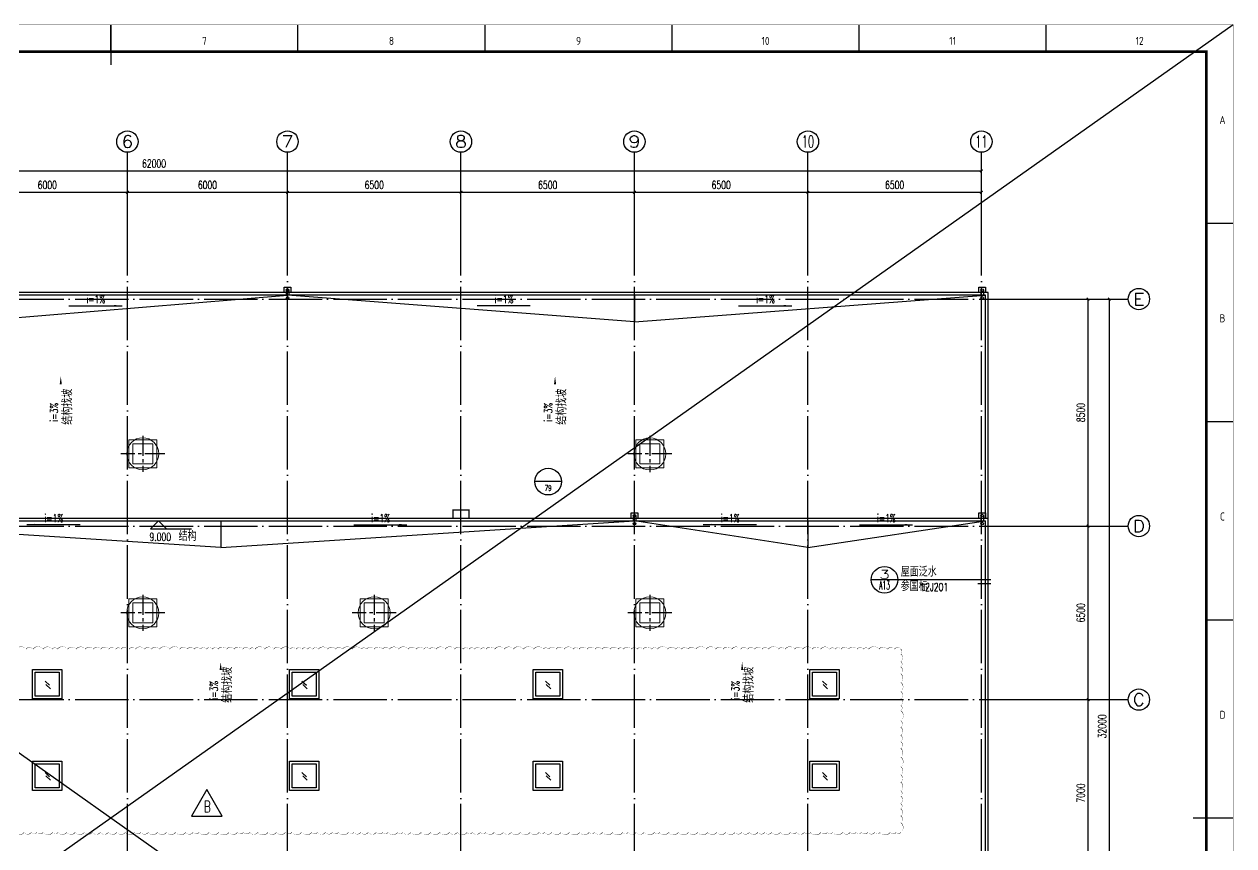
# Model space of a CAD drawing. Extents: x 93518 to 937116, y -359949 to 58022.
# Drawn here: x 891792 to 937116, y -93918 to -63150 of the extents above; entities that cross this region are included whole.
import ezdxf
from ezdxf.enums import TextEntityAlignment as Align

# ---------------------------------------------------------------- set-up
doc = ezdxf.new("R2010")
doc.units = 0
doc.header["$LTSCALE"] = 1000
doc.header["$MEASUREMENT"] = 0
doc.linetypes.add('CENTER2', pattern=[1.125, 0.75, -0.125, 0.125, -0.125])
doc.linetypes.add('DOTE', pattern=[2.42, 2, -0.2, 0.02, -0.2])
doc.layers.get('0').update_dxf_attribs({"color": 8, "linetype": 'CONTINUOUS'})
doc.layers.get('Defpoints').update_dxf_attribs({"color": 8, "linetype": 'CONTINUOUS'})
for name, color, linetype in [('-人员定位', 6, 'CONTINUOUS'), ('AXIS', 8, 'CONTINUOUS'), ('AXIS_TEXT', 8, 'CONTINUOUS'), ('DIM_ELEV', 8, 'CONTINUOUS'), ('DIM_IDEN', 8, 'CONTINUOUS'), ('DIM_SYMB', 8, 'CONTINUOUS'), ('DOTE', 8, 'DOTE'), ('D洞口', 8, 'CONTINUOUS'), ('PUB_TEXT', 8, 'CONTINUOUS'), ('STAIR', 8, 'CONTINUOUS'), ('WINDOW', 8, 'CONTINUOUS')]:
    doc.layers.add(name, color=color, linetype=linetype)
doc.layers.add('暖通', color=8, linetype='CONTINUOUS', lineweight=18)
doc.styles.add('_TCH_AXIS', font='complex.shx', dxfattribs={"bigfont": 'GBCBIG.shx'})
doc.styles.add('_TCH_DIM', font='simplex.shx', dxfattribs={"bigfont": 'gbcbig.shx'})
doc.styles.add('_TCH_DIM_T3', font='simplex.shx', dxfattribs={"width": 0.705882, "bigfont": 'gbcbig.shx'})
doc.styles.add('_TCH_LABEL', font='COMPLEX', dxfattribs={"bigfont": 'GBCBIG'})
doc.styles.add('COMPLEX', font='geditxt.shx', dxfattribs={"bigfont": 'hztxt1.shx'})
doc.styles.add('DXT', font='geditxt.shx', dxfattribs={"width": 0.7, "bigfont": 'dxt.shx'})
doc.styles.get("Standard").update_dxf_attribs({"font": 'GBENOR', "bigfont": 'GBCBIG'})
doc.dimstyles.new('_TCH_ARCH&&100', dxfattribs={"dimtxt": 297.5, "dimasz": 100, "dimexe": 250, "dimexo": 300, "dimgap": 126.25, "dimtad": 1, "dimdec": 0, "dimzin": 0, "dimdsep": 46, "dimtxsty": '_TCH_DIM_T3', "dimblk": 'ARCHTICK', "dimcen": 0.09, "dimclrt": 7, "dimazin": 2, "dimtfac": 1, "dimtdec": 0, "dimtix": 1, "dimtmove": 2, "dimatfit": 3, "dimfxl": 0, "dimtolj": 1, "dimtzin": 0, "dimarcsym": 0})

# ---------------------------------------------------------------- blocks, each defined once
blk = doc.blocks.new('GEDI_WK_A1')
at = {"color": 3}
for p, q in [((420.5, 584), (420.5, 594)), ((490.58, 584), (490.58, 594)), ((560.67, 584), (560.67, 594)), ((630.75, 584), (630.75, 594)), ((700.83, 584), (700.83, 594)), ((770.92, 584), (770.92, 594)), ((831, 519.75), (841, 519.75)), ((831, 445.5), (841, 445.5)), ((831, 371.25), (841, 371.25)), ((831, 297), (841, 297))]:
    blk.add_line(p, q, dxfattribs=at)
for points, const_width in [([(0, 0), (841, 0), (841, 594), (0, 594)], 0.1), ([(25, 10), (831, 10), (831, 584), (25, 584)], 1)]:
    blk.add_lwpolyline(points, close=True, dxfattribs=dict(at, const_width=const_width))
at = {"color": 3, "const_width": 0.5}
for points in [[(420.5, 579), (420.5, 594)], [(826, 297), (841, 297)]]:
    blk.add_lwpolyline(points, dxfattribs=at)
at = {"color": 3}
for s, p in [('7', (455.54, 588)), ('8', (525.62, 588)), ('9', (595.71, 588)), ('10', (665.79, 588)), ('11', (735.88, 588)), ('12', (805.96, 588))]:
    blk.add_text(s, height=3, dxfattribs=at).set_placement(p, align=Align.MIDDLE)
for s, p in [('A', (837, 556.88)), ('B', (837, 482.62)), ('C', (837, 408.38)), ('D', (837, 334.12))]:
    blk.add_text(s, height=3, dxfattribs=at).set_placement(p, align=Align.CENTER)
blk = doc.blocks.new('A$C2DC272DD')
for p, q in [((121, 113), (0, 0)), ((142, 205), (21, 92))]:
    blk.add_line(p, q)
blk = doc.blocks.new('A$C04077A59')
at = {"layer": 'D洞口', "color": 6}
blk.add_lwpolyline([(573, 993), (0, 0), (1146, 0)], close=True, dxfattribs=at)
at = {"layer": 'PUB_TEXT', "style": '_TCH_AXIS', "width": 0.705882}
blk.add_text('B', height=425, dxfattribs=at).set_placement((452, 145))
blk = doc.blocks.new('_ArchTick')
at = {"color": 0, "linetype": 'ByBlock', "const_width": 0.4}
blk.add_lwpolyline([(-0.5, -0.5), (0.5, 0.5)], dxfattribs=at)
blk = doc.blocks.new('*D528')
at = {"layer": 'AXIS', "color": 0, "lineweight": -2, "transparency": 16777216}
for p, q in [((928958, -88444), (931908, -88444)), ((931658, -95444), (931658, -88444)), ((928958, -95444), (931908, -95444))]:
    blk.add_line(p, q, dxfattribs=at)
at = {"layer": 'Defpoints', "color": 0, "transparency": 16777216}
for p in [(928658, -88444), (931658, -88444), (928658, -95444)]:
    blk.add_point(p, dxfattribs=at)
at = {"layer": 'AXIS', "color": 0, "lineweight": -2, "transparency": 16777216, "xscale": 100, "yscale": 100, "zscale": 100}
for p, rotation in [((931658, -88444), 90), ((931658, -95444), 270)]:
    blk.add_blockref('_ArchTick', p, dxfattribs=dict(at, rotation=rotation))
at = {"layer": 'AXIS', "color": 7, "transparency": 16777216, "insert": (931383, -91944), "char_height": 297.5, "attachment_point": 5, "rotation": 90, "style": '_TCH_DIM_T3'}
blk.add_mtext('\\A1;7000', dxfattribs=at)
blk = doc.blocks.new('*D529')
at = {"layer": 'AXIS', "color": 0, "lineweight": -2, "transparency": 16777216}
for p, q in [((928958, -81944), (931908, -81944)), ((931658, -88444), (931658, -81944)), ((928958, -88444), (931908, -88444))]:
    blk.add_line(p, q, dxfattribs=at)
at = {"layer": 'Defpoints', "color": 0, "transparency": 16777216}
for p in [(928658, -81944), (931658, -81944), (928658, -88444)]:
    blk.add_point(p, dxfattribs=at)
at = {"layer": 'AXIS', "color": 0, "lineweight": -2, "transparency": 16777216, "xscale": 100, "yscale": 100, "zscale": 100}
for p, rotation in [((931658, -81944), 90), ((931658, -88444), 270)]:
    blk.add_blockref('_ArchTick', p, dxfattribs=dict(at, rotation=rotation))
at = {"layer": 'AXIS', "color": 7, "transparency": 16777216, "insert": (931383, -85194), "char_height": 297.5, "attachment_point": 5, "rotation": 90, "style": '_TCH_DIM_T3'}
blk.add_mtext('\\A1;6500', dxfattribs=at)
blk = doc.blocks.new('*D530')
at = {"layer": 'AXIS', "color": 0, "lineweight": -2, "transparency": 16777216}
for p, q in [((928958, -73444), (931908, -73444)), ((931658, -81944), (931658, -73444)), ((928958, -81944), (931908, -81944))]:
    blk.add_line(p, q, dxfattribs=at)
at = {"layer": 'Defpoints', "color": 0, "transparency": 16777216}
for p in [(928658, -73444), (931658, -73444), (928658, -81944)]:
    blk.add_point(p, dxfattribs=at)
at = {"layer": 'AXIS', "color": 0, "lineweight": -2, "transparency": 16777216, "xscale": 100, "yscale": 100, "zscale": 100}
for p, rotation in [((931658, -73444), 90), ((931658, -81944), 270)]:
    blk.add_blockref('_ArchTick', p, dxfattribs=dict(at, rotation=rotation))
at = {"layer": 'AXIS', "color": 7, "transparency": 16777216, "insert": (931383, -77694), "char_height": 297.5, "attachment_point": 5, "rotation": 90, "style": '_TCH_DIM_T3'}
blk.add_mtext('\\A1;8500', dxfattribs=at)
blk = doc.blocks.new('*D531')
at = {"layer": 'AXIS', "color": 0, "lineweight": -2, "transparency": 16777216}
for p, q in [((928958, -73444), (932708, -73444)), ((932458, -105444), (932458, -73444)), ((928958, -105444), (932708, -105444))]:
    blk.add_line(p, q, dxfattribs=at)
at = {"layer": 'Defpoints', "color": 0, "transparency": 16777216}
for p in [(928658, -73444), (932458, -73444), (928658, -105444)]:
    blk.add_point(p, dxfattribs=at)
at = {"layer": 'AXIS', "color": 0, "lineweight": -2, "transparency": 16777216, "xscale": 100, "yscale": 100, "zscale": 100}
for p, rotation in [((932458, -73444), 90), ((932458, -105444), 270)]:
    blk.add_blockref('_ArchTick', p, dxfattribs=dict(at, rotation=rotation))
at = {"layer": 'AXIS', "color": 7, "transparency": 16777216, "insert": (932183, -89444), "char_height": 297.5, "attachment_point": 5, "rotation": 90, "style": '_TCH_DIM_T3'}
blk.add_mtext('\\A1;32000', dxfattribs=at)
blk = doc.blocks.new('*D542')
at = {"layer": 'AXIS', "color": 0, "lineweight": -2, "transparency": 16777216}
for p, q in [((889658, -72144), (889658, -69194)), ((895658, -72144), (895658, -69194)), ((889658, -69444), (895658, -69444))]:
    blk.add_line(p, q, dxfattribs=at)
at = {"layer": 'Defpoints', "color": 0, "transparency": 16777216}
for p in [(895658, -69444), (889658, -72444), (895658, -72444)]:
    blk.add_point(p, dxfattribs=at)
at = {"layer": 'AXIS', "color": 0, "lineweight": -2, "transparency": 16777216, "xscale": 100, "yscale": 100, "zscale": 100, "rotation": 180}
blk.add_blockref('_ArchTick', (889658, -69444), dxfattribs=at)
at = {"layer": 'AXIS', "color": 0, "lineweight": -2, "transparency": 16777216, "xscale": 100, "yscale": 100, "zscale": 100}
blk.add_blockref('_ArchTick', (895658, -69444), dxfattribs=at)
at = {"layer": 'AXIS', "color": 7, "transparency": 16777216, "insert": (892658, -69169), "char_height": 297.5, "attachment_point": 5, "style": '_TCH_DIM_T3'}
blk.add_mtext('\\A1;6000', dxfattribs=at)
blk = doc.blocks.new('*D543')
at = {"layer": 'AXIS', "color": 0, "lineweight": -2, "transparency": 16777216}
for p, q in [((895658, -72144), (895658, -69194)), ((901658, -72144), (901658, -69194)), ((895658, -69444), (901658, -69444))]:
    blk.add_line(p, q, dxfattribs=at)
at = {"layer": 'Defpoints', "color": 0, "transparency": 16777216}
for p in [(901658, -69444), (895658, -72444), (901658, -72444)]:
    blk.add_point(p, dxfattribs=at)
at = {"layer": 'AXIS', "color": 0, "lineweight": -2, "transparency": 16777216, "xscale": 100, "yscale": 100, "zscale": 100, "rotation": 180}
blk.add_blockref('_ArchTick', (895658, -69444), dxfattribs=at)
at = {"layer": 'AXIS', "color": 0, "lineweight": -2, "transparency": 16777216, "xscale": 100, "yscale": 100, "zscale": 100}
blk.add_blockref('_ArchTick', (901658, -69444), dxfattribs=at)
at = {"layer": 'AXIS', "color": 7, "transparency": 16777216, "insert": (898658, -69169), "char_height": 297.5, "attachment_point": 5, "style": '_TCH_DIM_T3'}
blk.add_mtext('\\A1;6000', dxfattribs=at)
blk = doc.blocks.new('*D544')
at = {"layer": 'AXIS', "color": 0, "lineweight": -2, "transparency": 16777216}
for p, q in [((901658, -72144), (901658, -69194)), ((908158, -72144), (908158, -69194)), ((901658, -69444), (908158, -69444))]:
    blk.add_line(p, q, dxfattribs=at)
at = {"layer": 'Defpoints', "color": 0, "transparency": 16777216}
for p in [(908158, -69444), (901658, -72444), (908158, -72444)]:
    blk.add_point(p, dxfattribs=at)
at = {"layer": 'AXIS', "color": 0, "lineweight": -2, "transparency": 16777216, "xscale": 100, "yscale": 100, "zscale": 100, "rotation": 180}
blk.add_blockref('_ArchTick', (901658, -69444), dxfattribs=at)
at = {"layer": 'AXIS', "color": 0, "lineweight": -2, "transparency": 16777216, "xscale": 100, "yscale": 100, "zscale": 100}
blk.add_blockref('_ArchTick', (908158, -69444), dxfattribs=at)
at = {"layer": 'AXIS', "color": 7, "transparency": 16777216, "insert": (904908, -69169), "char_height": 297.5, "attachment_point": 5, "style": '_TCH_DIM_T3'}
blk.add_mtext('\\A1;6500', dxfattribs=at)
blk = doc.blocks.new('*D545')
at = {"layer": 'AXIS', "color": 0, "lineweight": -2, "transparency": 16777216}
for p, q in [((908158, -72144), (908158, -69194)), ((914658, -72144), (914658, -69194)), ((908158, -69444), (914658, -69444))]:
    blk.add_line(p, q, dxfattribs=at)
at = {"layer": 'Defpoints', "color": 0, "transparency": 16777216}
for p in [(914658, -69444), (908158, -72444), (914658, -72444)]:
    blk.add_point(p, dxfattribs=at)
at = {"layer": 'AXIS', "color": 0, "lineweight": -2, "transparency": 16777216, "xscale": 100, "yscale": 100, "zscale": 100, "rotation": 180}
blk.add_blockref('_ArchTick', (908158, -69444), dxfattribs=at)
at = {"layer": 'AXIS', "color": 0, "lineweight": -2, "transparency": 16777216, "xscale": 100, "yscale": 100, "zscale": 100}
blk.add_blockref('_ArchTick', (914658, -69444), dxfattribs=at)
at = {"layer": 'AXIS', "color": 7, "transparency": 16777216, "insert": (911408, -69169), "char_height": 297.5, "attachment_point": 5, "style": '_TCH_DIM_T3'}
blk.add_mtext('\\A1;6500', dxfattribs=at)
blk = doc.blocks.new('*D546')
at = {"layer": 'AXIS', "color": 0, "lineweight": -2, "transparency": 16777216}
for p, q in [((914658, -72144), (914658, -69194)), ((921158, -72144), (921158, -69194)), ((914658, -69444), (921158, -69444))]:
    blk.add_line(p, q, dxfattribs=at)
at = {"layer": 'Defpoints', "color": 0, "transparency": 16777216}
for p in [(921158, -69444), (914658, -72444), (921158, -72444)]:
    blk.add_point(p, dxfattribs=at)
at = {"layer": 'AXIS', "color": 0, "lineweight": -2, "transparency": 16777216, "xscale": 100, "yscale": 100, "zscale": 100, "rotation": 180}
blk.add_blockref('_ArchTick', (914658, -69444), dxfattribs=at)
at = {"layer": 'AXIS', "color": 0, "lineweight": -2, "transparency": 16777216, "xscale": 100, "yscale": 100, "zscale": 100}
blk.add_blockref('_ArchTick', (921158, -69444), dxfattribs=at)
at = {"layer": 'AXIS', "color": 7, "transparency": 16777216, "insert": (917908, -69169), "char_height": 297.5, "attachment_point": 5, "style": '_TCH_DIM_T3'}
blk.add_mtext('\\A1;6500', dxfattribs=at)
blk = doc.blocks.new('*D547')
at = {"layer": 'AXIS', "color": 0, "lineweight": -2, "transparency": 16777216}
for p, q in [((921158, -72144), (921158, -69194)), ((927658, -72144), (927658, -69194)), ((921158, -69444), (927658, -69444))]:
    blk.add_line(p, q, dxfattribs=at)
at = {"layer": 'Defpoints', "color": 0, "transparency": 16777216}
for p in [(927658, -69444), (921158, -72444), (927658, -72444)]:
    blk.add_point(p, dxfattribs=at)
at = {"layer": 'AXIS', "color": 0, "lineweight": -2, "transparency": 16777216, "xscale": 100, "yscale": 100, "zscale": 100, "rotation": 180}
blk.add_blockref('_ArchTick', (921158, -69444), dxfattribs=at)
at = {"layer": 'AXIS', "color": 0, "lineweight": -2, "transparency": 16777216, "xscale": 100, "yscale": 100, "zscale": 100}
blk.add_blockref('_ArchTick', (927658, -69444), dxfattribs=at)
at = {"layer": 'AXIS', "color": 7, "transparency": 16777216, "insert": (924408, -69169), "char_height": 297.5, "attachment_point": 5, "style": '_TCH_DIM_T3'}
blk.add_mtext('\\A1;6500', dxfattribs=at)
blk = doc.blocks.new('*D548')
at = {"layer": 'AXIS', "color": 0, "lineweight": -2, "transparency": 16777216}
for p, q in [((865658, -72144), (865658, -68394)), ((927658, -72144), (927658, -68394)), ((865658, -68644), (927658, -68644))]:
    blk.add_line(p, q, dxfattribs=at)
at = {"layer": 'Defpoints', "color": 0, "transparency": 16777216}
for p in [(927658, -68644), (865658, -72444), (927658, -72444)]:
    blk.add_point(p, dxfattribs=at)
at = {"layer": 'AXIS', "color": 0, "lineweight": -2, "transparency": 16777216, "xscale": 100, "yscale": 100, "zscale": 100, "rotation": 180}
blk.add_blockref('_ArchTick', (865658, -68644), dxfattribs=at)
at = {"layer": 'AXIS', "color": 0, "lineweight": -2, "transparency": 16777216, "xscale": 100, "yscale": 100, "zscale": 100}
blk.add_blockref('_ArchTick', (927658, -68644), dxfattribs=at)
at = {"layer": 'AXIS', "color": 7, "transparency": 16777216, "insert": (896658, -68369), "char_height": 297.5, "attachment_point": 5, "style": '_TCH_DIM_T3'}
blk.add_mtext('\\A1;62000', dxfattribs=at)
blk = doc.blocks.new('_AXISO')
blk.add_circle((0, 0), 0.5)
at = {"layer": 'AXIS_TEXT', "style": 'COMPLEX', "width": 1.041667}
blk.add_attdef('A', text='', height=0.56, dxfattribs=at).set_placement((-0.25, -0.28), (0.25, -0.28), align=Align.FIT)

msp = doc.modelspace()

# ---------------------------------------------------------------- hatches: boundary and pattern name
at = {"layer": 'DIM_SYMB'}
for points in [[(895458.3, -73700.6), (895158.3, -73700.6), (895158.3, -73660.6)], [(908763.7, -73700.6), (909063.7, -73700.6), (909063.7, -73660.6)], [(920551.9, -73700.6), (920251.9, -73700.6), (920251.9, -73660.6)], [(891892.5, -81899.9), (892192.5, -81899.9), (892192.5, -81859.9)], [(906132.2, -81899.9), (905832.2, -81899.9), (905832.2, -81859.9)], [(917235.6, -81899.9), (917535.6, -81899.9), (917535.6, -81859.9)], [(925080, -81899.9), (924780, -81899.9), (924780, -81859.9)]]:
    msp.add_hatch(color=256, dxfattribs=at).paths.add_polyline_path(points)

# ---------------------------------------------------------------- linework, layer by layer
at = {"layer": '-人员定位'}
for p, q in [((852991.4, -63174.9), (937091.4, -122574.9)), ((937091.4, -63174.9), (852991.4, -122574.9))]:
    msp.add_line(p, q, dxfattribs=at)
at = {"color": 1, "linetype": 'CENTER2'}
for p, q in [((896232.8, -78560), (896232.8, -79913)), ((915232.8, -78568), (915232.8, -79921)), ((897057.2, -79236.5), (895408.4, -79236.5)), ((916057.2, -79244.5), (914408.4, -79244.5)), ((896232.8, -84518), (896232.8, -85871)), ((904907.8, -84518), (904907.8, -85871)), ((915232.8, -84518), (915232.8, -85871)), ((897057.2, -85194.5), (895408.4, -85194.5)), ((905732.2, -85194.5), (904083.4, -85194.5)), ((916057.2, -85194.5), (914408.4, -85194.5))]:
    msp.add_line(p, q, dxfattribs=at)
for p, q in [((865407.8, -81644.5), (927907.8, -81644.5)), ((865507.8, -81744.5), (927807.8, -81744.5))]:
    msp.add_line(p, q)
at = {"color": 4}
for points in [[(927907.8, -81644.5), (927907.8, -73194.5), (865407.8, -73194.5), (865407.8, -81644.5)], [(927807.8, -81644.5), (927807.8, -73294.5), (865507.8, -73294.5), (865507.8, -81644.5)], [(892207.8, -87419.5), (893107.8, -87419.5), (893107.8, -88319.5), (892207.8, -88319.5), (892207.8, -87419.5)], [(901832.8, -87419.5), (902732.8, -87419.5), (902732.8, -88319.5), (901832.8, -88319.5), (901832.8, -87419.5)], [(910957.8, -87419.5), (911857.8, -87419.5), (911857.8, -88319.5), (910957.8, -88319.5), (910957.8, -87419.5)], [(921332.8, -87419.5), (922232.8, -87419.5), (922232.8, -88319.5), (921332.8, -88319.5), (921332.8, -87419.5)], [(892207.8, -90844.5), (893107.8, -90844.5), (893107.8, -91744.5), (892207.8, -91744.5), (892207.8, -90844.5)], [(901832.8, -90844.5), (902732.8, -90844.5), (902732.8, -91744.5), (901832.8, -91744.5), (901832.8, -90844.5)], [(910957.8, -90844.5), (911857.8, -90844.5), (911857.8, -91744.5), (910957.8, -91744.5), (910957.8, -90844.5)], [(921332.8, -90844.5), (922232.8, -90844.5), (922232.8, -91744.5), (921332.8, -91744.5), (921332.8, -90844.5)]]:
    msp.add_lwpolyline(points, dxfattribs=at)
at = {"const_width": 50}
msp.add_lwpolyline([(907857.8, -81644.5), (907857.8, -81344.5), (908457.8, -81344.5), (908457.8, -81644.5)], dxfattribs=at)
for points in [[(927807.8, -95444.5), (927807.8, -81744.5)], [(927907.8, -95094.5), (927907.8, -81644.5)]]:
    msp.add_lwpolyline(points)
at = {"color": 6}
msp.add_lwpolyline([(891404.3, -93415.1, 0, 20, 0.5), (891784.3, -93415.1, 0, 20, 0.5), (892064.3, -93415.1, 0, 20, 0.5), (892264.3, -93415.1, 0, 20, 0.5), (892504.3, -93415.1, 0, 20, 0.5), (892864.3, -93415.1, 0, 20, 0.5), (893064.3, -93415.1, 0, 20, 0.5), (893384.3, -93415.1, 0, 20, 0.5), (893704.3, -93415.1, 0, 20, 0.5), (894044.3, -93415.1, 0, 20, 0.5), (894344.3, -93415.1, 0, 20, 0.5), (894644.3, -93415.1, 0, 20, 0.5), (894944.3, -93415.1, 0, 20, 0.5), (895264.3, -93415.1, 0, 20, 0.5), (895584.3, -93415.1, 0, 20, 0.5), (895924.3, -93415.1, 0, 20, 0.5), (896164.3, -93415.1, 0, 20, 0.5), (896444.3, -93415.1, 0, 20, 0.5), (896784.3, -93415.1, 0, 20, 0.5), (897124.3, -93415.1, 0, 20, 0.5), (897464.3, -93415.1, 0, 20, 0.5), (897844.3, -93415.1, 0, 20, 0.5), (898124.3, -93415.1, 0, 20, 0.5), (898344.3, -93415.1, 0, 20, 0.5), (898724.3, -93415.1, 0, 20, 0.5), (899084.3, -93415.1, 0, 20, 0.5), (899464.3, -93415.1, 0, 20, 0.5), (899784.3, -93415.1, 0, 20, 0.5), (900004.3, -93415.1, 0, 20, 0.5), (900244.3, -93415.1, 0, 20, 0.5), (900544.3, -93415.1, 0, 20, 0.5), (900924.3, -93415.1, 0, 20, 0.5), (901244.3, -93415.1, 0, 20, 0.5), (901584.3, -93415.1, 0, 20, 0.5), (901824.3, -93415.1, 0, 20, 0.5), (902184.3, -93415.1, 0, 20, 0.5), (902564.3, -93415.1, 0, 20, 0.5), (902784.3, -93415.1, 0, 20, 0.5), (903084.3, -93415.1, 0, 20, 0.5), (903344.3, -93415.1, 0, 20, 0.5), (903564.3, -93415.1, 0, 20, 0.5), (903944.3, -93415.1, 0, 20, 0.5), (904144.3, -93415.1, 0, 20, 0.5), (904404.3, -93415.1, 0, 20, 0.5), (904684.3, -93415.1, 0, 20, 0.5), (904984.3, -93415.1, 0, 20, 0.5), (905224.3, -93415.1, 0, 20, 0.5), (905424.3, -93415.1, 0, 20, 0.5), (905784.3, -93415.1, 0, 20, 0.5), (905984.3, -93415.1, 0, 20, 0.5), (906284.3, -93415.1, 0, 20, 0.5), (906664.3, -93415.1, 0, 20, 0.5), (907024.3, -93415.1, 0, 20, 0.5), (907364.3, -93415.1, 0, 20, 0.5), (907724.3, -93415.1, 0, 20, 0.5), (908024.3, -93415.1, 0, 20, 0.5), (908384.3, -93415.1, 0, 20, 0.5), (908584.3, -93415.1, 0, 20, 0.5), (908884.3, -93415.1, 0, 20, 0.5), (909084.3, -93415.1, 0, 20, 0.5), (909404.3, -93415.1, 0, 20, 0.5), (909744.3, -93415.1, 0, 20, 0.5), (910044.3, -93415.1, 0, 20, 0.5), (910384.3, -93415.1, 0, 20, 0.5), (910744.3, -93415.1, 0, 20, 0.5), (911084.3, -93415.1, 0, 20, 0.5), (911284.3, -93415.1, 0, 20, 0.5), (911564.3, -93415.1, 0, 20, 0.5), (911904.3, -93415.1, 0, 20, 0.5), (912224.3, -93415.1, 0, 20, 0.5), (912604.3, -93415.1, 0, 20, 0.5), (912964.3, -93415.1, 0, 20, 0.5), (913164.3, -93415.1, 0, 20, 0.5), (913464.3, -93415.1, 0, 20, 0.5), (913844.3, -93415.1, 0, 20, 0.5), (914224.3, -93415.1, 0, 20, 0.5), (914424.3, -93415.1, 0, 20, 0.5), (914724.3, -93415.1, 0, 20, 0.5), (915024.3, -93415.1, 0, 20, 0.5), (915404.3, -93415.1, 0, 20, 0.5), (915604.3, -93415.1, 0, 20, 0.5), (915944.3, -93415.1, 0, 20, 0.5), (916304.3, -93415.1, 0, 20, 0.5), (916684.3, -93415.1, 0, 20, 0.5), (917024.3, -93415.1, 0, 20, 0.5), (917404.3, -93415.1, 0, 20, 0.5), (917744.3, -93415.1, 0, 20, 0.5), (918084.3, -93415.1, 0, 20, 0.5), (918424.3, -93415.1, 0, 20, 0.5), (918684.3, -93415.1, 0, 20, 0.5), (918964.3, -93415.1, 0, 20, 0.5), (919284.3, -93415.1, 0, 20, 0.5), (919544.3, -93415.1, 0, 20, 0.5), (919804.3, -93415.1, 0, 20, 0.5), (920124.3, -93415.1, 0, 20, 0.5), (920504.3, -93415.1, 0, 20, 0.5), (920724.3, -93415.1, 0, 20, 0.5), (921024.3, -93415.1, 0, 20, 0.5), (921264.3, -93415.1, 0, 20, 0.5), (921644.3, -93415.1, 0, 20, 0.5), (921884.3, -93415.1, 0, 20, 0.5), (922084.3, -93415.1, 0, 20, 0.5), (922464.3, -93415.1, 0, 20, 0.5), (922744.3, -93415.1, 0, 20, 0.5), (922964.3, -93415.1, 0, 20, 0.5), (923164.3, -93415.1, 0, 20, 0.5), (923404.3, -93415.1, 0, 20, 0.5), (923664.3, -93415.1, 0, 20, 0.5), (923864.3, -93415.1, 0, 20, 0.5), (924244.3, -93415.1, 0, 20, 0.5), (924464.3, -93415.1, 0, 20, 0.5), (924638, -93415.1, 0, 20, 0.5), (924638, -93055.1, 0, 20, 0.5), (924638, -92795.1, 0, 20, 0.5), (924638, -92535.1, 0, 20, 0.5), (924638, -92335.1, 0, 20, 0.5), (924638, -92055.1, 0, 20, 0.5), (924638, -91855.1, 0, 20, 0.5), (924638, -91535.1, 0, 20, 0.5), (924638, -91255.1, 0, 20, 0.5), (924638, -90955.1, 0, 20, 0.5), (924638, -90595.1, 0, 20, 0.5), (924638, -90275.1, 0, 20, 0.5), (924638, -90015.1, 0, 20, 0.5), (924638, -89775.1, 0, 20, 0.5), (924638, -89475.1, 0, 20, 0.5), (924638, -89235.1, 0, 20, 0.5), (924638, -88855.1, 0, 20, 0.5), (924638, -88655.1, 0, 20, 0.5), (924638, -88415.1, 0, 20, 0.5), (924638, -88135.1, 0, 20, 0.5), (924638, -87795.1, 0, 20, 0.5), (924638, -87475.1, 0, 20, 0.5), (924638, -87215.1, 0, 20, 0.5), (924638, -87015.1, 0, 20, 0.5), (924638, -86735.1, 0, 20, 0.5), (924638, -86553.8, 0, 20, 0.5), (924398, -86553.8, 0, 20, 0.5), (924138, -86553.8, 0, 20, 0.5), (923818, -86553.8, 0, 20, 0.5), (923438, -86553.8, 0, 20, 0.5), (923238, -86553.8, 0, 20, 0.5), (922998, -86553.8, 0, 20, 0.5), (922678, -86553.8, 0, 20, 0.5), (922398, -86553.8, 0, 20, 0.5), (922178, -86553.8, 0, 20, 0.5), (921978, -86553.8, 0, 20, 0.5), (921638, -86553.8, 0, 20, 0.5), (921318, -86553.8, 0, 20, 0.5), (920958, -86553.8, 0, 20, 0.5), (920658, -86553.8, 0, 20, 0.5), (920298, -86553.8, 0, 20, 0.5), (920058, -86553.8, 0, 20, 0.5), (919678, -86553.8, 0, 20, 0.5), (919438, -86553.8, 0, 20, 0.5), (919158, -86553.8, 0, 20, 0.5), (918898, -86553.8, 0, 20, 0.5), (918638, -86553.8, 0, 20, 0.5), (918298, -86553.8, 0, 20, 0.5), (917978, -86553.8, 0, 20, 0.5), (917698, -86553.8, 0, 20, 0.5), (917338, -86553.8, 0, 20, 0.5), (916958, -86553.8, 0, 20, 0.5), (916658, -86553.8, 0, 20, 0.5), (916418, -86553.8, 0, 20, 0.5), (916198, -86553.8, 0, 20, 0.5), (915898, -86553.8, 0, 20, 0.5), (915518, -86553.8, 0, 20, 0.5), (915298, -86553.8, 0, 20, 0.5), (914978, -86553.8, 0, 20, 0.5), (914758, -86553.8, 0, 20, 0.5), (914538, -86553.8, 0, 20, 0.5), (914238, -86553.8, 0, 20, 0.5), (914038, -86553.8, 0, 20, 0.5), (913738, -86553.8, 0, 20, 0.5), (913438, -86553.8, 0, 20, 0.5), (913178, -86553.8, 0, 20, 0.5), (912878, -86553.8, 0, 20, 0.5), (912578, -86553.8, 0, 20, 0.5), (912358, -86553.8, 0, 20, 0.5), (912018, -86553.8, 0, 20, 0.5), (911718, -86553.8, 0, 20, 0.5), (911438, -86553.8, 0, 20, 0.5), (911238, -86553.8, 0, 20, 0.5), (910878, -86553.8, 0, 20, 0.5), (910498, -86553.8, 0, 20, 0.5), (910118, -86553.8, 0, 20, 0.5), (909778, -86553.8, 0, 20, 0.5), (909418, -86553.8, 0, 20, 0.5), (909098, -86553.8, 0, 20, 0.5), (908898, -86553.8, 0, 20, 0.5), (908658, -86553.8, 0, 20, 0.5), (908458, -86553.8, 0, 20, 0.5), (908238, -86553.8, 0, 20, 0.5), (907918, -86553.8, 0, 20, 0.5), (907558, -86553.8, 0, 20, 0.5), (907218, -86553.8, 0, 20, 0.5), (906978, -86553.8, 0, 20, 0.5), (906758, -86553.8, 0, 20, 0.5), (906478, -86553.8, 0, 20, 0.5), (906178, -86553.8, 0, 20, 0.5), (905818, -86553.8, 0, 20, 0.5), (905478, -86553.8, 0, 20, 0.5), (905218, -86553.8, 0, 20, 0.5), (904898, -86553.8, 0, 20, 0.5), (904618, -86553.8, 0, 20, 0.5), (904418, -86553.8, 0, 20, 0.5), (904078, -86553.8, 0, 20, 0.5), (903718, -86553.8, 0, 20, 0.5), (903458, -86553.8, 0, 20, 0.5), (903158, -86553.8, 0, 20, 0.5), (902818, -86553.8, 0, 20, 0.5), (902598, -86553.8, 0, 20, 0.5), (902398, -86553.8, 0, 20, 0.5), (902198, -86553.8, 0, 20, 0.5), (901978, -86553.8, 0, 20, 0.5), (901758, -86553.8, 0, 20, 0.5), (901418, -86553.8, 0, 20, 0.5), (901138, -86553.8, 0, 20, 0.5), (900798, -86553.8, 0, 20, 0.5), (900438, -86553.8, 0, 20, 0.5), (900238, -86553.8, 0, 20, 0.5), (899978, -86553.8, 0, 20, 0.5), (899658, -86553.8, 0, 20, 0.5), (899378, -86553.8, 0, 20, 0.5), (899058, -86553.8, 0, 20, 0.5), (898838, -86553.8, 0, 20, 0.5), (898618, -86553.8, 0, 20, 0.5), (898398, -86553.8, 0, 20, 0.5), (898158, -86553.8, 0, 20, 0.5), (897898, -86553.8, 0, 20, 0.5), (897618, -86553.8, 0, 20, 0.5), (897238, -86553.8, 0, 20, 0.5), (896858, -86553.8, 0, 20, 0.5), (896558, -86553.8, 0, 20, 0.5), (896298, -86553.8, 0, 20, 0.5), (895958, -86553.8, 0, 20, 0.5), (895718, -86553.8, 0, 20, 0.5), (895418, -86553.8, 0, 20, 0.5), (895218, -86553.8, 0, 20, 0.5), (894958, -86553.8, 0, 20, 0.5), (894658, -86553.8, 0, 20, 0.5), (894378, -86553.8, 0, 20, 0.5), (894078, -86553.8, 0, 20, 0.5), (893738, -86553.8, 0, 20, 0.5), (893418, -86553.8, 0, 20, 0.5), (893038, -86553.8, 0, 20, 0.5), (892838, -86553.8, 0, 20, 0.5), (892498, -86553.8, 0, 20, 0.5), (892118, -86553.8, 0, 20, 0.5), (891858, -86553.8, 0, 20, 0.5), (891498, -86553.8, 0, 20, 0.5)], format="xyseb", dxfattribs=at)
at = {"color": 4}
for points in [[(892107.8, -87319.5), (893207.8, -87319.5), (893207.8, -88419.5), (892107.8, -88419.5)], [(901732.8, -87319.5), (902832.8, -87319.5), (902832.8, -88419.5), (901732.8, -88419.5)], [(910857.8, -87319.5), (911957.8, -87319.5), (911957.8, -88419.5), (910857.8, -88419.5)], [(921232.8, -87319.5), (922332.8, -87319.5), (922332.8, -88419.5), (921232.8, -88419.5)], [(892107.8, -90744.5), (893207.8, -90744.5), (893207.8, -91844.5), (892107.8, -91844.5)], [(901732.8, -90744.5), (902832.8, -90744.5), (902832.8, -91844.5), (901732.8, -91844.5)], [(910857.8, -90744.5), (911957.8, -90744.5), (911957.8, -91844.5), (910857.8, -91844.5)], [(921232.8, -90744.5), (922332.8, -90744.5), (922332.8, -91844.5), (921232.8, -91844.5)]]:
    msp.add_lwpolyline(points, close=True, dxfattribs=at)
at = {"layer": 'AXIS'}
for p, q in [((895657.8, -72444.5), (895657.8, -67944.5)), ((901657.8, -72444.5), (901657.8, -67944.5)), ((908157.8, -72444.5), (908157.8, -67944.5)), ((914657.8, -72444.5), (914657.8, -67944.5)), ((921157.8, -72444.5), (921157.8, -67944.5)), ((927657.8, -72444.5), (927657.8, -67944.5)), ((928657.8, -73444.5), (933157.8, -73444.5)), ((928657.8, -81944.5), (933157.8, -81944.5)), ((928657.8, -88444.5), (933157.8, -88444.5))]:
    msp.add_line(p, q, dxfattribs=at)
at = {"layer": 'DIM_ELEV'}
for p, q in [((896821, -81744.5), (896521, -82044.5)), ((896821, -81744.5), (897121, -82044.5)), ((896521, -82044.5), (898056.8, -82044.5))]:
    msp.add_line(p, q, dxfattribs=at)
at = {"layer": 'DIM_IDEN'}
for p, q in [((911925, -80281), (910925, -80281)), ((924528.7, -83956), (923528.7, -83956)), ((925604.4, -83956), (924528.7, -83956)), ((928012.9, -83956), (925604.4, -83956))]:
    msp.add_line(p, q, dxfattribs=at)
at = {"layer": 'DIM_IDEN', "const_width": 50}
msp.add_lwpolyline([(928012.9, -84106), (927512.9, -84106)], dxfattribs=at)
at = {"layer": 'DIM_IDEN'}
for centre in [(911425, -80281), (924028.7, -83956)]:
    msp.add_circle(centre, 500, dxfattribs=at)
at = {"layer": 'DIM_SYMB'}
for points in [[(893465.4, -73700.6), (895458.3, -73700.6)], [(910756.6, -73700.6), (908763.7, -73700.6)], [(918559, -73700.6), (920551.9, -73700.6)], [(893885.3, -81899.9), (891892.5, -81899.9)], [(904139.3, -81899.9), (906132.2, -81899.9)], [(919228.5, -81899.9), (917235.6, -81899.9)], [(923087.1, -81899.9), (925080, -81899.9)]]:
    msp.add_lwpolyline(points, dxfattribs=at)
for points in [[(893162.5, -79012.2, 0, 0, 0), (893162.5, -76334.7, 0, 80, 0), (893162.5, -76634.7, 0, 0, 0)], [(911683.3, -79012.2, 0, 0, 0), (911683.3, -76334.7, 0, 80, 0), (911683.3, -76634.7, 0, 0, 0)], [(899153.6, -89137.5, 0, 0, 0), (899153.6, -87035, 0, 80, 0), (899153.6, -87335, 0, 0, 0)], [(918694.2, -89137.5, 0, 0, 0), (918694.2, -87035, 0, 80, 0), (918694.2, -87335, 0, 0, 0)]]:
    msp.add_lwpolyline(points, format="xyseb", dxfattribs=at)
at = {"layer": 'DOTE'}
for p, q in [((895657.8, -106444.5), (895657.8, -72444.5)), ((901657.8, -106444.5), (901657.8, -72444.5)), ((908157.8, -106444.5), (908157.8, -72444.5)), ((914657.8, -106444.5), (914657.8, -72444.5)), ((921157.8, -106444.5), (921157.8, -72444.5)), ((927657.8, -106444.5), (927657.8, -72444.5)), ((864657.8, -73444.5), (928657.8, -73444.5)), ((908157.8, -81944.5), (908157.8, -81344.5)), ((864657.8, -81944.5), (928657.8, -81944.5)), ((864657.8, -88444.5), (928657.8, -88444.5))]:
    msp.add_line(p, q, dxfattribs=at)
at = {"layer": 'STAIR'}
for p, q in [((889657.8, -74294.5), (901657.8, -73294.5)), ((901610.3, -73104.3), (901610.3, -73294.5)), ((914657.8, -74294.5), (901657.8, -73294.5)), ((901710.3, -73104.3), (901710.3, -73294.5)), ((914657.8, -73294.5), (914657.8, -74294.5)), ((914657.8, -74294.5), (927807.8, -73294.5)), ((927637.4, -73104.3), (927637.4, -73294.5)), ((927737.4, -73104.3), (927737.4, -73294.5)), ((914610.3, -81554.3), (914610.3, -81744.5)), ((914710.3, -81554.3), (914710.3, -81744.5)), ((927637.4, -81554.3), (927637.4, -81744.5)), ((927737.4, -81554.3), (927737.4, -81744.5)), ((899157.8, -82744.5), (883657.8, -81744.5)), ((899157.8, -81744.5), (899157.8, -82744.5)), ((899157.8, -82744.5), (914657.8, -81744.5)), ((921157.8, -82744.5), (914657.8, -81744.5)), ((921157.8, -81744.5), (921157.8, -82744.5)), ((921157.8, -82744.5), (927807.8, -81744.5))]:
    msp.add_line(p, q, dxfattribs=at)
for points in [[(901534.9, -73194.5), (901534.9, -72999.9), (901780.7, -72999.9), (901780.7, -73194.5)], [(927562, -73194.5), (927562, -72999.9), (927807.8, -72999.9), (927807.8, -73194.5)], [(914534.9, -81644.5), (914534.9, -81449.9), (914780.7, -81449.9), (914780.7, -81644.5)], [(927562, -81644.5), (927562, -81449.9), (927807.8, -81449.9), (927807.8, -81644.5)]]:
    msp.add_lwpolyline(points, dxfattribs=at)
for centre in [(901660.3, -73104.3), (901663.3, -73402.7), (927687.4, -73104.3), (927690.4, -73402.7), (914660.3, -81554.3), (927687.4, -81554.3), (914663.3, -81852.7), (927690.4, -81852.7)]:
    msp.add_circle(centre, 50, dxfattribs=at)
at = {"layer": '暖通'}
for p, q in [((895857.8, -78711.5), (895707.8, -78711.5)), ((895707.8, -78711.5), (895707.8, -79611.5)), ((896757.8, -78711.5), (895857.8, -78711.5)), ((895857.8, -78861.5), (895857.8, -79611.5)), ((896607.8, -78861.5), (895857.8, -78861.5)), ((896607.8, -79611.5), (896607.8, -78861.5)), ((896757.8, -78861.5), (896757.8, -78711.5)), ((896757.8, -79761.5), (896757.8, -78861.5)), ((914857.8, -78719.5), (914707.8, -78719.5)), ((914707.8, -78719.5), (914707.8, -79619.5)), ((915757.8, -78719.5), (914857.8, -78719.5)), ((915757.8, -78869.5), (915757.8, -78719.5)), ((914857.8, -78869.5), (914857.8, -79619.5)), ((915607.8, -78869.5), (914857.8, -78869.5)), ((915607.8, -79619.5), (915607.8, -78869.5)), ((915757.8, -79769.5), (915757.8, -78869.5)), ((895707.8, -79611.5), (895707.8, -79761.5)), ((895707.8, -79761.5), (896607.8, -79761.5)), ((895857.8, -79611.5), (896607.8, -79611.5)), ((896607.8, -79761.5), (896757.8, -79761.5)), ((914707.8, -79619.5), (914707.8, -79769.5)), ((914707.8, -79769.5), (915607.8, -79769.5)), ((914857.8, -79619.5), (915607.8, -79619.5)), ((915607.8, -79769.5), (915757.8, -79769.5)), ((895857.8, -84669.5), (895707.8, -84669.5)), ((895707.8, -84669.5), (895707.8, -85569.5)), ((896757.8, -84669.5), (895857.8, -84669.5)), ((896757.8, -84819.5), (896757.8, -84669.5)), ((904532.8, -84669.5), (904382.8, -84669.5)), ((904382.8, -84669.5), (904382.8, -85569.5)), ((905432.8, -84669.5), (904532.8, -84669.5)), ((905432.8, -84819.5), (905432.8, -84669.5)), ((914857.8, -84669.5), (914707.8, -84669.5)), ((914707.8, -84669.5), (914707.8, -85569.5)), ((915757.8, -84669.5), (914857.8, -84669.5)), ((915757.8, -84819.5), (915757.8, -84669.5)), ((895857.8, -84819.5), (895857.8, -85569.5)), ((896607.8, -84819.5), (895857.8, -84819.5)), ((896607.8, -85569.5), (896607.8, -84819.5)), ((896757.8, -85719.5), (896757.8, -84819.5)), ((904532.8, -84819.5), (904532.8, -85569.5)), ((905282.8, -84819.5), (904532.8, -84819.5)), ((905282.8, -85569.5), (905282.8, -84819.5)), ((905432.8, -85719.5), (905432.8, -84819.5)), ((914857.8, -84819.5), (914857.8, -85569.5)), ((915607.8, -84819.5), (914857.8, -84819.5)), ((915607.8, -85569.5), (915607.8, -84819.5)), ((915757.8, -85719.5), (915757.8, -84819.5)), ((895707.8, -85569.5), (895707.8, -85719.5)), ((895857.8, -85569.5), (896607.8, -85569.5)), ((904382.8, -85569.5), (904382.8, -85719.5)), ((904532.8, -85569.5), (905282.8, -85569.5)), ((914707.8, -85569.5), (914707.8, -85719.5)), ((914857.8, -85569.5), (915607.8, -85569.5)), ((895707.8, -85719.5), (896607.8, -85719.5)), ((896607.8, -85719.5), (896757.8, -85719.5)), ((904382.8, -85719.5), (905282.8, -85719.5)), ((905282.8, -85719.5), (905432.8, -85719.5)), ((914707.8, -85719.5), (915607.8, -85719.5)), ((915607.8, -85719.5), (915757.8, -85719.5))]:
    msp.add_line(p, q, dxfattribs=at)
for centre in [(896232.8, -79236.5), (915232.8, -79244.5), (896232.8, -85194.5), (904907.8, -85194.5), (915232.8, -85194.5)]:
    msp.add_circle(centre, 600, dxfattribs=at)

# ---------------------------------------------------------------- block references
at = {"xscale": 100, "yscale": 100, "zscale": 100}
msp.add_blockref('GEDI_WK_A1', (852991.4, -122574.9), dxfattribs=at)
at = {"layer": 'AXIS'}
ref = msp.add_blockref('_AXISO', (895657.8, -67544.5), dxfattribs=dict(at, xscale=800, yscale=800, zscale=800))
ref.add_attrib('A', '6', dxfattribs={"layer": 'AXIS_TEXT', "height": 452.5, "style": '_TCH_AXIS', "width": 1.5}).set_placement((895431.5, -67770.8), (895884.1, -67770.8), align=Align.FIT)
ref = msp.add_blockref('_AXISO', (901657.8, -67544.5), dxfattribs=dict(at, xscale=800, yscale=800, zscale=800))
ref.add_attrib('A', '7', dxfattribs={"layer": 'AXIS_TEXT', "height": 452.5, "style": '_TCH_AXIS', "width": 1.5}).set_placement((901431.5, -67770.8), (901884.1, -67770.8), align=Align.FIT)
ref = msp.add_blockref('_AXISO', (908157.8, -67544.5), dxfattribs=dict(at, xscale=800, yscale=800, zscale=800))
ref.add_attrib('A', '8', dxfattribs={"layer": 'AXIS_TEXT', "height": 452.5, "style": '_TCH_AXIS', "width": 1.5}).set_placement((907931.5, -67770.8), (908384.1, -67770.8), align=Align.FIT)
ref = msp.add_blockref('_AXISO', (914657.8, -67544.5), dxfattribs=dict(at, xscale=800, yscale=800, zscale=800))
ref.add_attrib('A', '9', dxfattribs={"layer": 'AXIS_TEXT', "height": 452.5, "style": '_TCH_AXIS', "width": 1.5}).set_placement((914431.5, -67770.8), (914884.1, -67770.8), align=Align.FIT)
ref = msp.add_blockref('_AXISO', (921157.8, -67544.5), dxfattribs=dict(at, xscale=800, yscale=800, zscale=800))
ref.add_attrib('A', '10', dxfattribs={"layer": 'AXIS_TEXT', "height": 452.55, "style": '_TCH_AXIS', "width": 0.724138}).set_placement((920931.5, -67770.8), (921384.1, -67770.8), align=Align.FIT)
ref = msp.add_blockref('_AXISO', (927657.8, -67544.5), dxfattribs=dict(at, xscale=800, yscale=800, zscale=800))
ref.add_attrib('A', '11', dxfattribs={"layer": 'AXIS_TEXT', "height": 452.55, "style": '_TCH_AXIS', "width": 0.875}).set_placement((927431.5, -67770.8), (927884.1, -67770.8), align=Align.FIT)
ref = msp.add_blockref('_AXISO', (933557.8, -73444.5), dxfattribs=dict(at, xscale=800, yscale=800, zscale=800))
ref.add_attrib('A', 'E', dxfattribs={"layer": 'AXIS_TEXT', "height": 452.5, "style": '_TCH_AXIS', "width": 1.3125}).set_placement((933331.5, -73670.8), (933784.1, -73670.8), align=Align.FIT)
ref = msp.add_blockref('_AXISO', (933557.8, -81944.5), dxfattribs=dict(at, xscale=800, yscale=800, zscale=800))
ref.add_attrib('A', 'D', dxfattribs={"layer": 'AXIS_TEXT', "height": 452.5, "style": '_TCH_AXIS', "width": 1.235294}).set_placement((933331.5, -82170.8), (933784.1, -82170.8), align=Align.FIT)
ref = msp.add_blockref('_AXISO', (933557.8, -88444.5), dxfattribs=dict(at, xscale=800, yscale=800, zscale=800))
ref.add_attrib('A', 'C', dxfattribs={"layer": 'AXIS_TEXT', "height": 452.5, "style": '_TCH_AXIS', "width": 1.4}).set_placement((933331.5, -88670.8), (933784.1, -88670.8), align=Align.FIT)
at = {"layer": 'D洞口'}
msp.add_blockref('A$C04077A59', (898066.9, -92809.2), dxfattribs=at)
at = {"layer": 'WINDOW', "extrusion": (0, 0, -1), "xscale": 1.400000000023283, "yscale": 1.400000000023283, "zscale": -1.4}
for p in [(-892772.5, -88036.7), (-902397.5, -88036.7), (-911522.5, -88036.7), (-921897.5, -88036.7), (-892772.5, -91461.7), (-902397.5, -91461.7), (-911522.5, -91461.7), (-921897.5, -91461.7)]:
    msp.add_blockref('A$C2DC272DD', p, dxfattribs=at)

# ---------------------------------------------------------------- texts
at = {"layer": 'DIM_ELEV', "color": 7, "style": '_TCH_DIM', "width": 0.705882}
msp.add_text('9.000', height=297.5, dxfattribs=at).set_placement((896486.3, -82499.5))
at = {"layer": 'DIM_ELEV', "color": 7, "style": '_TCH_DIM'}
msp.add_text('结构', height=337.59, dxfattribs=at).set_placement((897576.3, -82499.5))
at = {"layer": 'DIM_IDEN', "color": 7, "style": '_TCH_LABEL'}
for s, height, width, p, p2 in [('3', 322, 1.875, (923827.5, -83915.7), (924230, -83915.7)), ('A13', 321.99, 0.525, (923827.5, -84318.2), (924230, -84318.2))]:
    msp.add_text(s, height=height, dxfattribs=dict(at, width=width)).set_placement(p, p2, align=Align.FIT)
at = {"layer": 'DIM_IDEN', "color": 7, "style": '_TCH_DIM'}
for s, p in [('屋面泛水', (924633.7, -83832.4)), ('参国标', (924633.7, -84377.5))]:
    msp.add_text(s, height=337.59, dxfattribs=at).set_placement(p)
at = {"layer": 'DIM_IDEN', "color": 7, "style": '_TCH_DIM', "width": 0.705882}
msp.add_text('12J201', height=297.5, dxfattribs=at).set_placement((925370.9, -84377.5))
at = {"layer": 'DIM_SYMB', "color": 7, "style": '_TCH_DIM', "width": 0.705882}
for p in [(894121.9, -73595.6), (909420.2, -73595.6), (919215.4, -73595.6), (892548.9, -81794.9), (904795.8, -81794.9), (917892, -81794.9), (923743.6, -81794.9)]:
    msp.add_text('i=1%%%', height=297.5, dxfattribs=at).set_placement(p)
for p in [(893057.5, -78033.5), (911578.3, -78033.5), (899048.6, -88446.2), (918589.2, -88446.2)]:
    msp.add_text('i=3%%%', height=297.5, rotation=90, dxfattribs=at).set_placement(p)
at = {"layer": 'DIM_SYMB', "color": 7, "style": '_TCH_DIM'}
for p in [(893587.7, -78150.1), (912108.5, -78150.1), (899578.8, -88562.8), (919119.4, -88562.8)]:
    msp.add_text('结构找坡', height=337.59, rotation=90, dxfattribs=at).set_placement(p)
at = {"layer": 'PUB_TEXT', "style": 'DXT', "width": 0.795455}
msp.add_text('79', height=206.08, dxfattribs=at).set_placement((911297.4, -80621.9), (911555, -80621.9), align=Align.FIT)

# ---------------------------------------------------------------- dimensions: what is measured, and where the dimension line sits
at = {"layer": 'AXIS'}
for p1, p2, distance, picture, middle in [((865657.8, -72444.5), (927657.8, -72444.5), 3800, '*D548', (896657.8, -68369.5)), ((889657.8, -72444.5), (895657.8, -72444.5), 3000, '*D542', (892657.8, -69169.5)), ((895657.8, -72444.5), (901657.8, -72444.5), 3000, '*D543', (898657.8, -69169.5)), ((901657.8, -72444.5), (908157.8, -72444.5), 3000, '*D544', (904907.8, -69169.5)), ((908157.8, -72444.5), (914657.8, -72444.5), 3000, '*D545', (911407.8, -69169.5)), ((914657.8, -72444.5), (921157.8, -72444.5), 3000, '*D546', (917907.8, -69169.5)), ((921157.8, -72444.5), (927657.8, -72444.5), 3000, '*D547', (924407.8, -69169.5)), ((928657.8, -81944.5), (928657.8, -73444.5), -3000, '*D530', (931382.8, -77694.5)), ((928657.8, -105444.5), (928657.8, -73444.5), -3800, '*D531', (932182.8, -89444.5)), ((928657.8, -88444.5), (928657.8, -81944.5), -3000, '*D529', (931382.8, -85194.5)), ((928657.8, -95444.5), (928657.8, -88444.5), -3000, '*D528', (931382.8, -91944.5))]:
    dim = msp.add_aligned_dim(p1=p1, p2=p2, distance=distance, dimstyle='_TCH_ARCH&&100', dxfattribs=at)
    dim.commit()
    dim.dimension.update_dxf_attribs({"geometry": picture, "text_midpoint": middle})

doc.saveas('drawing.dxf')
